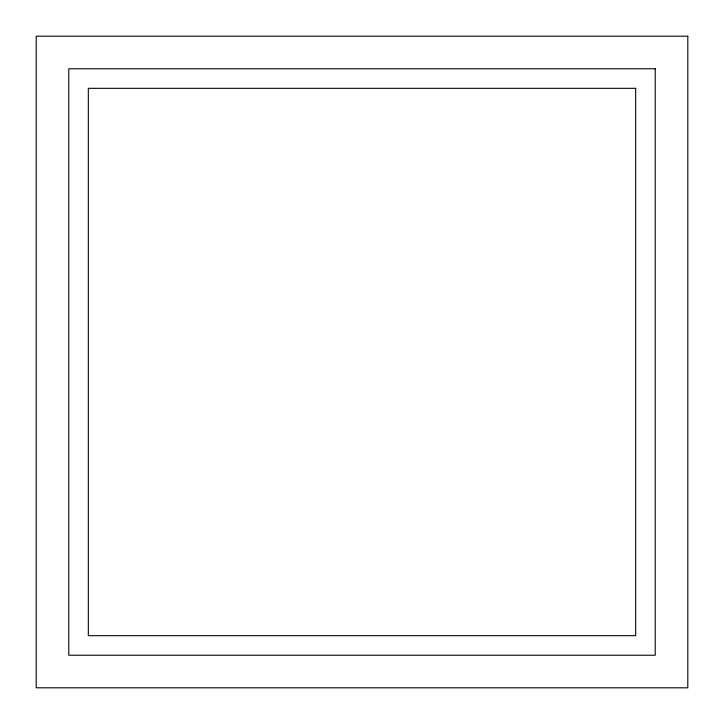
<?xml version="1.0" encoding="UTF-8"?>
<svg xmlns="http://www.w3.org/2000/svg" width="724" height="724" viewBox="0 0 724 724"><rect width="100%" height="100%" fill="white"/><g stroke="black" fill="none" stroke-linecap="round" stroke-linejoin="round"><path stroke-width="1.09" d="M687.8 36.2L36.2 36.2L36.2 687.8L687.8 687.8L687.8 36.2M655.22 68.78L68.78 68.78L68.78 655.22L655.22 655.22L655.22 68.78M635.672 88.328L88.328 88.328L88.328 635.672L635.672 635.672L635.672 88.328"/></g></svg>
